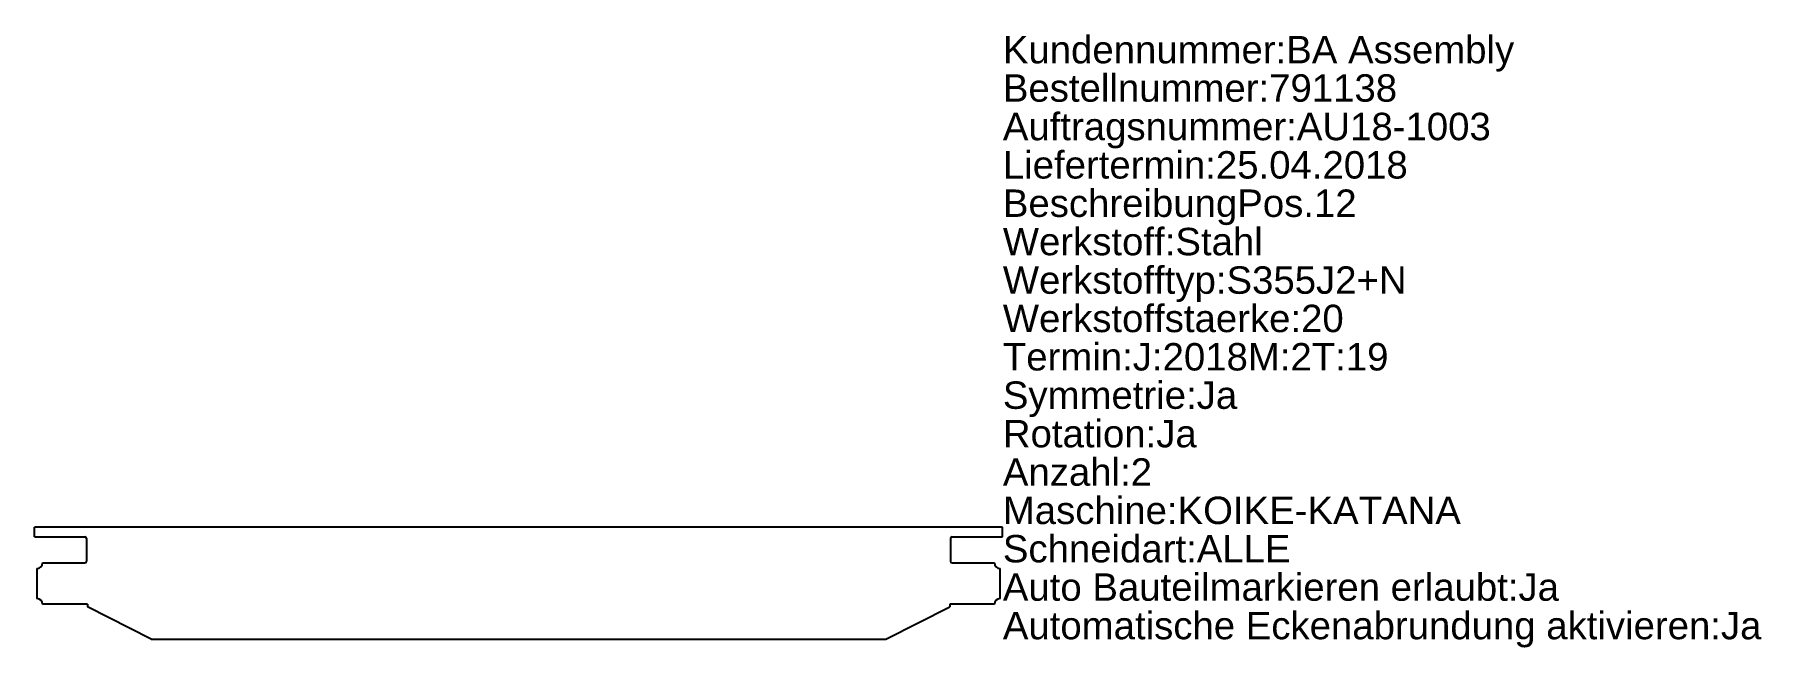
# Model space of a CAD drawing. Extents: x 1352 to 11970, y -1421 to 2351.
import ezdxf

# ---------------------------------------------------------------- set-up
doc = ezdxf.new("R2010")
doc.units = 0
doc.layers.add('Bemassung', color=7, linetype='CONTINUOUS')
doc.layers.add('Schneiden_Uhrzeiger', color=7, linetype='CONTINUOUS')
doc.styles.add('Bemaßung', font='', dxfattribs={"height": 10})
doc.styles.get('Bemaßung').set_extended_font_data('Arial')

msp = doc.modelspace()

# ---------------------------------------------------------------- linework, layer by layer
at = {"layer": 'Schneiden_Uhrzeiger', "color": 93, "linetype": 'CONTINUOUS'}
for p, q in [((1352, -740), (1352, -680)), ((7304, -680), (1352, -680)), ((1352, -740), (1662, -740)), ((6994, -740), (7304, -740)), ((7304, -740), (7304, -680)), ((1672, -750), (1672, -890)), ((6984, -750), (6984, -890)), ((1367, -935), (1367, -1120)), ((1402, -900), (1662, -900)), ((6994, -900), (7254, -900)), ((7289, -1120), (7289, -935)), ((1677, -1155), (1402, -1155)), ((1677, -1155), (1677, -1170)), ((7254, -1155), (6979, -1155)), ((6979, -1155), (6979, -1170)), ((2070, -1370), (1677, -1170)), ((6587, -1370), (6979, -1170)), ((2070, -1370), (6587, -1370))]:
    msp.add_line(p, q, dxfattribs=at)
for centre, radius, start, end in [((1662, -750), 10, 0, 90), ((6994, -750), 10, 90, 180), ((1367, -900), 35, 270, 360), ((1662, -890), 10, 270, 360), ((6994, -890), 10, 180, 270), ((7289, -900), 35, 180, 270), ((1367, -1155), 35, 0, 90), ((7289, -1155), 35, 90, 180)]:
    msp.add_arc(centre, radius, start, end, dxfattribs=at)

# ---------------------------------------------------------------- texts
at = {"layer": 'Bemassung', "color": 7, "style": 'Bemaßung'}
for s, height, p in [('Kundennummer:BA Assembly', 168.74, (7306, 2174)), ('Bestellnummer:791138', 168.74, (7306, 1938)), ('Auftragsnummer:AU18-1003', 168.74, (7306, 1701)), ('Liefertermin:25.04.2018', 168.74, (7306, 1465)), ('BeschreibungPos.12', 168.74, (7306, 1229)), ('Werkstoff:Stahl', 168.74, (7306, 993)), ('Werkstofftyp:S355J2+N', 168.74, (7306, 756)), ('Werkstoffstaerke:20', 168.74, (7306, 520)), ('Termin:J:2018M:2T:19', 168.74, (7306, 284)), ('Symmetrie:Ja', 168.74, (7306, 48)), ('Rotation:Ja', 168.74, (7306, -189)), ('Anzahl:2', 168.7, (7306, -425)), ('Maschine:KOIKE-KATANA', 168.74, (7306, -661)), ('Schneidart:ALLE', 168.74, (7306, -897)), ('Auto Bauteilmarkieren erlaubt:Ja', 168.74, (7306, -1133)), ('Automatische Eckenabrundung aktivieren:Ja', 168.74, (7306, -1370))]:
    msp.add_text(s, height=height, dxfattribs=at).set_placement(p)

doc.saveas('drawing.dxf')
